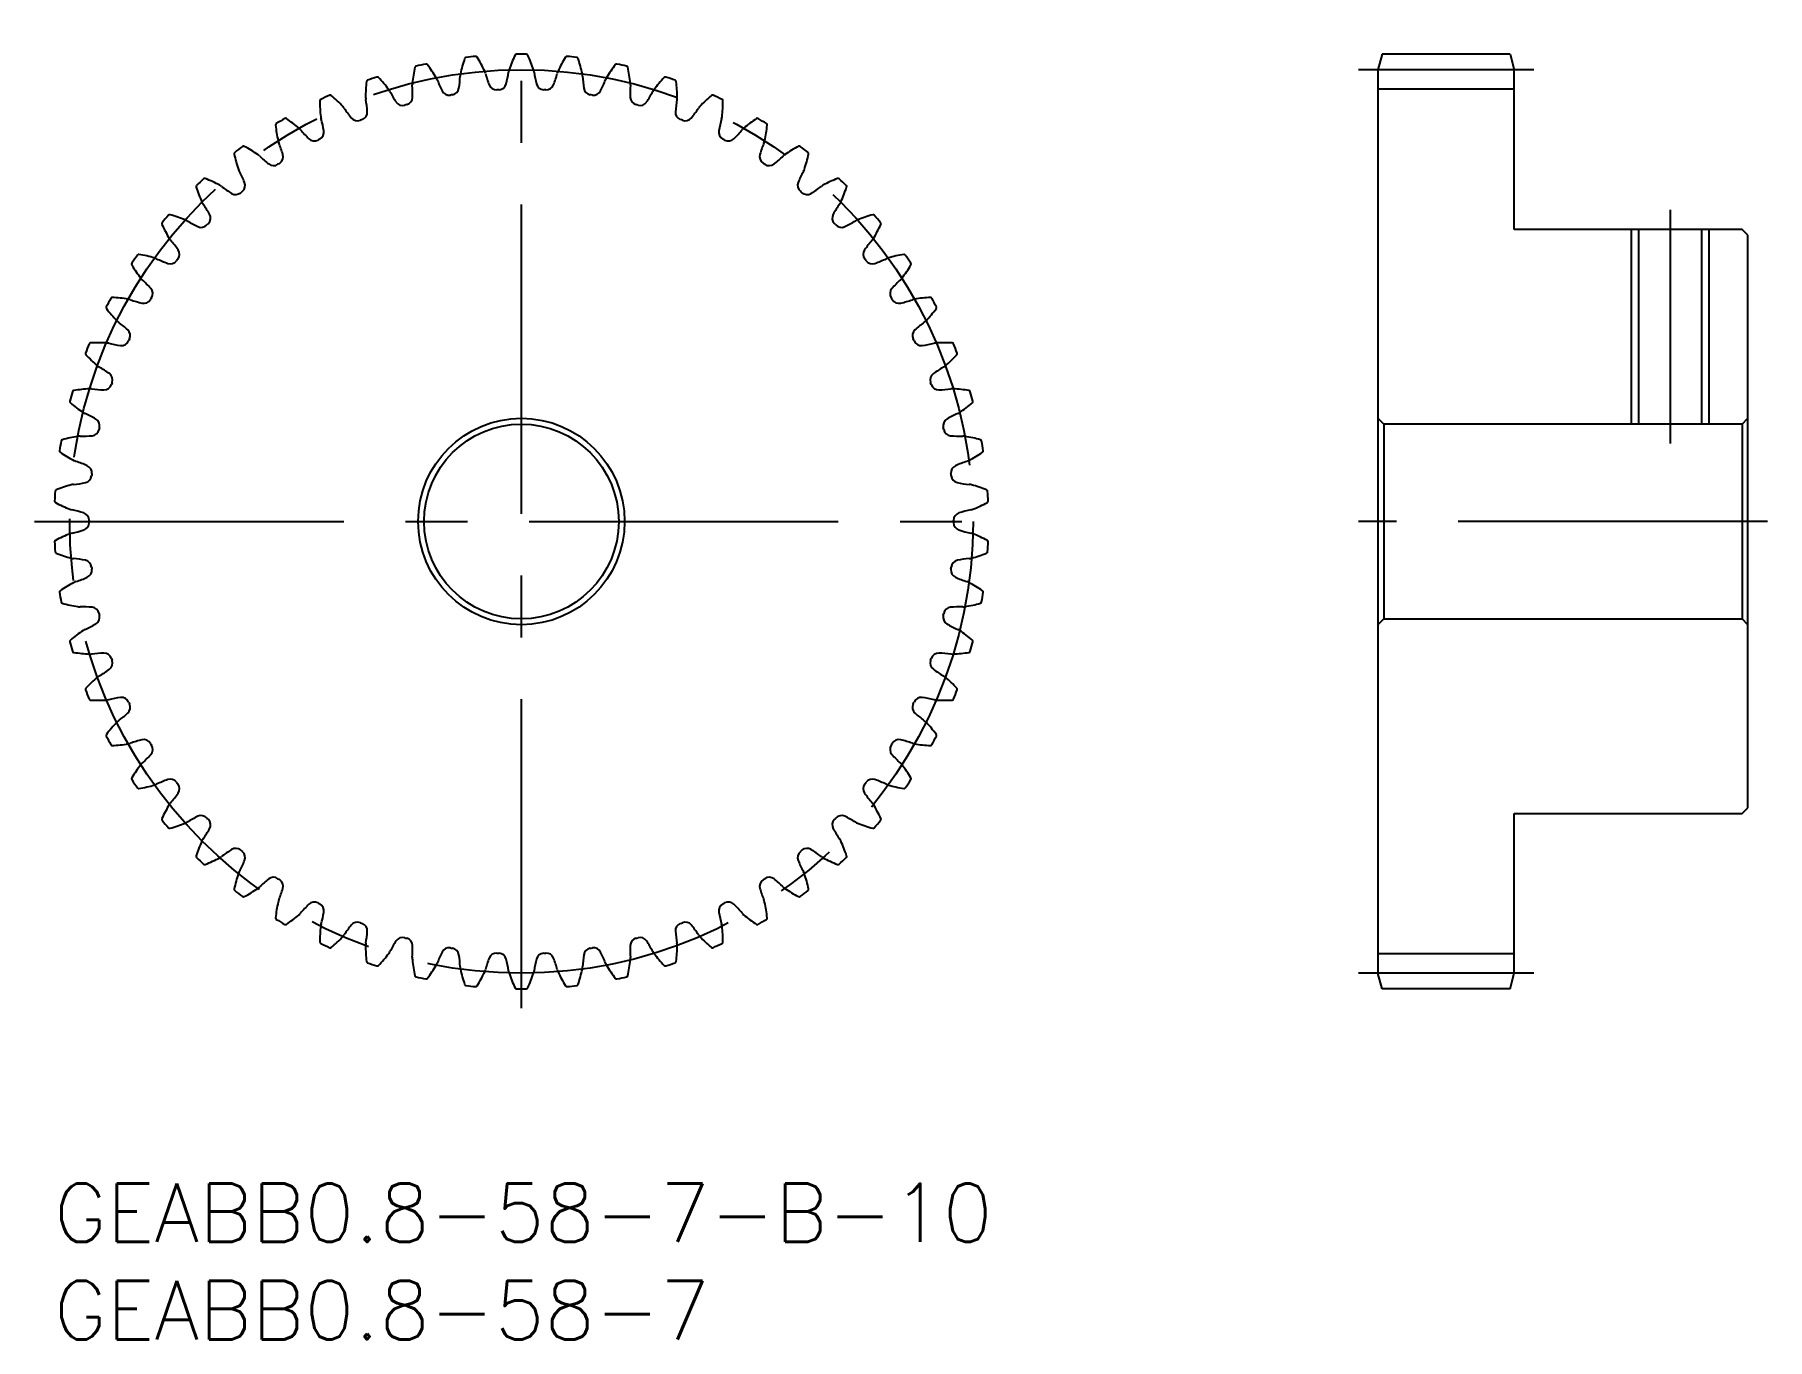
# Model space of a CAD drawing. Extents: x -1 to 88, y -8 to 59.
import ezdxf

# ---------------------------------------------------------------- set-up
doc = ezdxf.new("R2010")
doc.units = 0
doc.header["$LTSCALE"] = 0.5
doc.linetypes.add('CENTER', pattern=[50.8, 31.75, -6.35, 6.35, -6.35])
for name, color, linetype in [('MSM_CENTER', 1, 'CENTER'), ('MSM_CONTINUOUS', 7, 'CONTINUOUS'), ('MSM_NARROW', 5, 'CONTINUOUS'), ('MSM_PART_NUMBER', 7, 'CONTINUOUS')]:
    doc.layers.add(name, color=color, linetype=linetype)
doc.styles.get("Standard").update_dxf_attribs({"font": 'txt.shx', "height": 3, "bigfont": 'bigfont.shx'})

# ---------------------------------------------------------------- blocks, each defined once
blk = doc.blocks.new('*U2')
at = {"layer": 'MSM_PART_NUMBER'}
blk.add_text('GEABB0.8-58-7-B-10', height=3, dxfattribs=at).set_placement((0, -3))
blk = doc.blocks.new('*U3')
at = {"layer": 'MSM_PART_NUMBER'}
blk.add_text('GEABB0.8-58-7', height=3, dxfattribs=at).set_placement((0, -8))

msp = doc.modelspace()

# ---------------------------------------------------------------- linework, layer by layer
at = {"layer": 'MSM_CENTER'}
for p, q in [((24, 9), (24, 59)), ((76, 57.2), (67, 57.2)), ((83, 50), (83, 38)), ((-1, 34), (49, 34)), ((88, 34), (67, 34)), ((76, 10.8), (67, 10.8))]:
    msp.add_line(p, q, dxfattribs=at)
msp.add_circle((24, 34), 23.2, dxfattribs=at)
at = {"layer": 'MSM_CONTINUOUS'}
for p, q in [((68.214, 58), (68, 57.2)), ((74.786, 58), (68.214, 58)), ((74.786, 58), (75, 57.2)), ((68, 57.2), (68, 10.8)), ((75, 49), (75, 57.2)), ((75, 56.2), (68, 56.2)), ((86.7, 49), (75, 49)), ((81.379, 49), (81.379, 39)), ((84.621, 49), (84.621, 39)), ((87, 48.7), (86.7, 49)), ((87, 19.3), (87, 48.7)), ((68, 39.3), (68.3, 39)), ((86.7, 39), (87, 39.3)), ((68.3, 39), (68.3, 29)), ((86.7, 39), (68.3, 39)), ((86.7, 39), (86.7, 29)), ((68.3, 29), (68, 28.7)), ((68.3, 29), (86.7, 29)), ((87, 28.7), (86.7, 29)), ((75, 10.8), (75, 19)), ((75, 19), (86.7, 19)), ((86.7, 19), (87, 19.3)), ((75, 11.8), (68, 11.8)), ((68.214, 10), (68, 10.8)), ((74.786, 10), (75, 10.8)), ((74.786, 10), (68.214, 10))]:
    msp.add_line(p, q, dxfattribs=at)
for radius in [5.3, 5]:
    msp.add_circle((24, 34), radius, dxfattribs=at)
for centre, radius, start, end in [((24, 34), 24, 95.60058, 96.81321), ((21.666, 57.806), 0.08, 31.12974, 95.60058), ((30.249, 54.897), 7.25, 155.07716, 161.55172), ((23.747, 57.919), 0.08, 90.60632, 155.07716), ((24, 34), 24, 89.39368, 90.60632), ((24.253, 57.919), 0.08, 24.92284, 89.39368), ((17.751, 54.897), 7.25, 18.44828, 24.92284), ((26.334, 57.806), 0.08, 84.39942, 148.87026), ((24, 34), 24, 83.18679, 84.39942), ((25.611, 55.752), 7.25, 167.49095, 173.96552), ((18.611, 57.305), 0.08, 103.02011, 167.49095), ((24, 34), 24, 101.80747, 103.02011), ((19.105, 57.414), 0.08, 37.33672, 101.80747), ((13.405, 53.065), 7.25, 30.86207, 37.33664), ((21.515, 56.847), 0.662, 167.75862, 177.78331), ((27.953, 55.45), 7.25, 161.28405, 167.75862), ((21.162, 57.751), 0.08, 96.81321, 161.28405), ((15.528, 54.099), 7.25, 24.65517, 31.12974), ((21.515, 56.847), 0.662, 14.63048, 24.65517), ((27.767, 58.484), 5.8, 194.68108, 200.83553), ((17.608, 57.934), 5.8, 345.37137, 351.52582), ((24, 56.982), 0.662, 161.55172, 171.57642), ((24, 56.982), 0.662, 8.42358, 18.44828), ((30.392, 57.934), 5.8, 188.47418, 194.62863), ((20.233, 58.484), 5.8, 339.16447, 345.31892), ((26.485, 56.847), 0.662, 155.34483, 165.36952), ((32.472, 54.099), 7.25, 148.87026, 155.34483), ((26.838, 57.751), 0.08, 18.71595, 83.18679), ((20.047, 55.45), 7.25, 12.24138, 18.71595), ((26.485, 56.847), 0.662, 2.21669, 12.24138), ((34.595, 53.065), 7.25, 142.66336, 149.13793), ((28.895, 57.414), 0.08, 78.19253, 142.66336), ((24, 34), 24, 76.97989, 78.19253), ((29.389, 57.305), 0.08, 12.50905, 76.97989), ((22.389, 55.752), 7.25, 6.03448, 12.50905), ((23.25, 55.799), 7.25, 173.69785, 180.17241), ((16.123, 56.586), 0.08, 109.22701, 173.69785), ((24, 34), 24, 108.01437, 109.22701), ((16.603, 56.747), 0.08, 43.54362, 108.01437), ((11.405, 51.808), 7.25, 37.06897, 43.54353), ((16.662, 55.779), 0.662, 27.04427, 37.06897), ((22.415, 58.722), 5.8, 207.09487, 213.24932), ((19.06, 56.445), 0.662, 173.96552, 183.99021), ((12.613, 56), 5.8, 357.78516, 3.93961), ((19.06, 56.445), 0.662, 20.83738, 30.86207), ((25.097, 58.748), 5.8, 200.88797, 207.04242), ((20.288, 56.293), 0.4, 207.04242, 279.45424), ((20.4, 56.311), 0.4, 279.16644, 351.57827), ((15.058, 57.102), 5.8, 351.57827, 357.73272), ((22.72, 56.564), 0.4, 200.83553, 273.24734), ((24, 34), 22.2, 92.95955, 93.24734), ((22.833, 56.57), 0.4, 272.95955, 345.37137), ((25.167, 56.57), 0.4, 194.62863, 267.04045), ((24, 34), 22.2, 86.75266, 87.04045), ((25.28, 56.564), 0.4, 266.75264, 339.16447), ((32.942, 57.102), 5.8, 182.26728, 188.42173), ((27.6, 56.311), 0.4, 188.42175, 260.83355), ((27.712, 56.293), 0.4, 260.54575, 332.95758), ((22.903, 58.748), 5.8, 332.95758, 339.11203), ((28.94, 56.445), 0.662, 149.13793, 159.16262), ((35.387, 56), 5.8, 176.06039, 182.21484), ((28.94, 56.445), 0.662, 356.00979, 6.03448), ((25.585, 58.722), 5.8, 326.75068, 332.90513), ((31.338, 55.779), 0.662, 142.93103, 152.95573), ((36.595, 51.808), 7.25, 136.45647, 142.93103), ((31.397, 56.747), 0.08, 71.98563, 136.45647), ((24, 34), 24, 70.77299, 71.98563), ((31.877, 56.586), 0.08, 6.30215, 70.77299), ((24.75, 55.799), 7.25, 359.82759, 6.30215), ((13.727, 55.602), 0.08, 115.4339, 179.90474), ((20.897, 55.59), 7.25, 179.90474, 186.37931), ((24, 34), 24, 114.22127, 115.4339), ((14.187, 55.814), 0.08, 49.75043, 114.22127), ((9.554, 50.342), 7.25, 43.27586, 49.75043), ((14.35, 54.858), 0.662, 33.25117, 43.27586), ((19.752, 58.405), 5.8, 213.30177, 219.45622), ((16.662, 55.779), 0.662, 180.17241, 190.19711), ((10.301, 54.64), 5.8, 3.99206, 10.14651), ((17.899, 55.761), 0.4, 213.24932, 285.66114), ((24, 34), 22.2, 105.37335, 105.66114), ((18.009, 55.791), 0.4, 285.37335, 357.78516), ((24, 34), 22.2, 99.16645, 99.45424), ((24, 34), 22.2, 80.54576, 80.83355), ((29.991, 55.791), 0.4, 182.21485, 254.62665), ((24, 34), 22.2, 74.33887, 74.62665), ((30.101, 55.761), 0.4, 254.33885, 326.75068), ((37.699, 54.64), 5.8, 169.85349, 176.00794), ((31.338, 55.779), 0.662, 349.80289, 359.82759), ((28.248, 58.405), 5.8, 320.54378, 326.69823), ((33.65, 54.858), 0.662, 136.72414, 146.74883), ((38.446, 50.342), 7.25, 130.24957, 136.72414), ((33.813, 55.814), 0.08, 65.77873, 130.24957), ((24, 34), 24, 64.5661, 65.77873), ((34.273, 55.602), 0.08, 0.09526, 64.5661), ((27.103, 55.59), 7.25, 353.62069, 0.09526), ((11.452, 54.364), 0.08, 121.6408, 186.11164), ((18.581, 55.128), 7.25, 186.11164, 192.58621), ((24, 34), 24, 120.42816, 121.6408), ((11.886, 54.625), 0.08, 55.95733, 120.42816), ((7.872, 48.684), 7.25, 49.48276, 55.95733), ((14.35, 54.858), 0.662, 186.37931, 196.404), ((8.149, 53.038), 5.8, 10.19896, 16.35341), ((15.582, 54.974), 0.4, 219.45622, 291.86803), ((24, 34), 22.2, 111.58024, 111.86803), ((15.688, 55.016), 0.4, 291.58025, 3.99206), ((32.312, 55.016), 0.4, 176.00795, 248.41976), ((24, 34), 22.2, 68.13197, 68.41976), ((32.418, 54.974), 0.4, 248.13195, 320.54378), ((39.851, 53.038), 5.8, 163.64659, 169.80104), ((33.65, 54.858), 0.662, 343.596, 353.62069), ((40.128, 48.684), 7.25, 124.04267, 130.51724), ((36.114, 54.625), 0.08, 59.57184, 124.04267), ((24, 34), 24, 58.3592, 59.57184), ((29.419, 55.128), 7.25, 347.41379, 353.88836), ((36.548, 54.364), 0.08, 353.88836, 58.3592), ((12.152, 53.692), 0.662, 192.58621, 202.6109), ((6.184, 51.212), 5.8, 16.40585, 22.5603), ((12.152, 53.692), 0.662, 39.45807, 49.48276), ((17.138, 57.803), 5.8, 219.50866, 225.66311), ((13.364, 53.941), 0.4, 225.66311, 298.07493), ((24, 34), 22.2, 117.78714, 118.07493), ((13.464, 53.994), 0.4, 297.78714, 10.19896), ((34.536, 53.994), 0.4, 169.80106, 242.21286), ((24, 34), 22.2, 61.92507, 62.21286), ((34.636, 53.941), 0.4, 241.92506, 314.33689), ((30.862, 57.803), 5.8, 314.33689, 320.49134), ((35.848, 53.692), 0.662, 130.51724, 140.54193), ((41.816, 51.212), 5.8, 157.4397, 163.59415), ((35.848, 53.692), 0.662, 337.3891, 347.41379), ((9.324, 52.888), 0.08, 127.8477, 192.31854), ((16.328, 54.418), 7.25, 192.31854, 198.7931), ((24, 34), 24, 126.63506, 127.8477), ((9.727, 53.195), 0.08, 62.16422, 126.63506), ((6.379, 46.854), 7.25, 55.68966, 62.16422), ((10.092, 52.296), 0.662, 45.66496, 55.68966), ((14.604, 56.922), 5.8, 225.71556, 231.87001), ((11.364, 52.738), 0.4, 303.99403, 16.40585), ((36.636, 52.738), 0.4, 163.59416, 236.00596), ((33.396, 56.922), 5.8, 308.12999, 314.28444), ((37.908, 52.296), 0.662, 124.31034, 134.33504), ((41.621, 46.854), 7.25, 117.83578, 124.31034), ((38.273, 53.195), 0.08, 53.36494, 117.83578), ((24, 34), 24, 52.1523, 53.36494), ((31.672, 54.418), 7.25, 341.2069, 347.68146), ((38.676, 52.888), 0.08, 347.68146, 52.1523), ((10.092, 52.296), 0.662, 198.7931, 208.8178), ((4.428, 49.185), 5.8, 22.61275, 28.7672), ((11.27, 52.674), 0.4, 231.87001, 304.28182), ((24, 34), 22.2, 123.99404, 124.28182), ((24, 34), 22.2, 55.71818, 56.00596), ((36.73, 52.674), 0.4, 235.71816, 308.12999), ((43.572, 49.185), 5.8, 151.2328, 157.38725), ((37.908, 52.296), 0.662, 331.1822, 341.2069), ((7.367, 51.191), 0.08, 134.05459, 198.52543), ((14.166, 53.469), 7.25, 198.52543, 205), ((24, 34), 24, 132.84196, 134.05459), ((7.735, 51.539), 0.08, 68.37112, 132.84196), ((5.092, 44.874), 7.25, 61.89655, 68.37112), ((8.195, 50.685), 0.662, 51.87186, 61.89655), ((12.181, 55.771), 5.8, 231.92245, 238.07691), ((9.326, 51.188), 0.4, 238.07691, 310.48872), ((24, 34), 22.2, 130.20093, 130.48872), ((9.412, 51.262), 0.4, 310.20093, 22.61275), ((38.588, 51.262), 0.4, 157.38726, 229.79907), ((24, 34), 22.2, 49.51128, 49.79907), ((38.674, 51.188), 0.4, 229.51127, 301.92309), ((35.819, 55.771), 5.8, 301.92309, 308.07755), ((39.805, 50.685), 0.662, 118.10345, 128.12814), ((42.908, 44.874), 7.25, 111.62888, 118.10345), ((40.265, 51.539), 0.08, 47.15804, 111.62888), ((24, 34), 24, 45.94541, 47.15804), ((33.834, 53.469), 7.25, 335, 341.47457), ((40.633, 51.191), 0.08, 341.47457, 45.94541), ((8.195, 50.685), 0.662, 205, 215.02469), ((2.9, 46.98), 5.8, 28.81965, 34.9741), ((45.1, 46.98), 5.8, 145.0259, 151.18035), ((39.805, 50.685), 0.662, 324.97531, 335), ((5.606, 49.292), 0.08, 140.26149, 204.73233), ((12.119, 52.291), 7.25, 204.73233, 211.2069), ((24, 34), 24, 139.04885, 140.26149), ((5.934, 49.678), 0.08, 74.5781, 139.04885), ((4.027, 42.766), 7.25, 68.10345, 74.57802), ((6.484, 48.878), 0.662, 58.07876, 68.10345), ((9.897, 54.366), 5.8, 238.12935, 244.2838), ((7.554, 49.501), 0.4, 244.2838, 316.69562), ((24, 34), 22.2, 136.40783, 136.69562), ((7.632, 49.583), 0.4, 316.40783, 28.81965), ((40.368, 49.583), 0.4, 151.18037, 223.59217), ((24, 34), 22.2, 43.30438, 43.59217), ((40.446, 49.501), 0.4, 223.30437, 295.7162), ((38.103, 54.366), 5.8, 295.7162, 301.87065), ((41.516, 48.878), 0.662, 111.89655, 121.92124), ((43.973, 42.766), 7.25, 105.42198, 111.89655), ((42.066, 49.678), 0.08, 40.95115, 105.42198), ((35.881, 52.291), 7.25, 328.7931, 335.26767), ((24, 34), 24, 39.73851, 40.95115), ((42.394, 49.292), 0.08, 335.26767, 39.73851), ((6.484, 48.878), 0.662, 211.2069, 221.23159), ((1.621, 44.623), 5.8, 35.02654, 41.18099), ((46.379, 44.623), 5.8, 138.81901, 144.97346), ((41.516, 48.878), 0.662, 318.76841, 328.7931), ((4.061, 47.213), 0.08, 146.46839, 210.93922), ((10.211, 50.9), 7.25, 210.93922, 217.41379), ((24, 34), 24, 145.25575, 146.46839), ((4.345, 47.632), 0.08, 80.785, 145.25575), ((3.197, 40.555), 7.25, 74.31034, 80.78491), ((4.978, 46.897), 0.662, 64.28565, 74.31034), ((7.777, 52.722), 5.8, 244.33625, 250.4907), ((5.974, 47.632), 0.4, 250.4907, 322.90251), ((24, 34), 22.2, 142.61473, 142.90251), ((6.043, 47.722), 0.4, 322.61472, 35.02654), ((41.957, 47.722), 0.4, 144.97347, 217.38527), ((24, 34), 22.2, 37.09749, 37.38527), ((42.026, 47.632), 0.4, 217.09747, 289.5093), ((40.223, 52.722), 5.8, 289.5093, 295.66375), ((43.022, 46.897), 0.662, 105.68966, 115.71435), ((44.803, 40.555), 7.25, 99.21509, 105.68966), ((37.789, 50.9), 7.25, 322.58621, 329.06078), ((43.655, 47.632), 0.08, 34.74425, 99.21509), ((24, 34), 24, 33.53161, 34.74425), ((43.939, 47.213), 0.08, 329.06078, 33.53161), ((4.978, 46.897), 0.662, 217.41379, 227.43848), ((0.603, 42.141), 5.8, 41.23344, 47.38789), ((47.397, 42.141), 5.8, 132.61211, 138.76656), ((43.022, 46.897), 0.662, 312.56152, 322.58621), ((24, 34), 24, 151.46265, 152.67528), ((2.986, 45.427), 0.08, 86.99181, 151.46265), ((2.61, 38.267), 7.25, 80.51724, 86.99181), ((3.695, 44.765), 0.662, 70.49255, 80.51724), ((4.606, 45.603), 0.4, 256.6976, 329.10941), ((24, 34), 22.2, 148.82162, 149.10941), ((4.664, 45.7), 0.4, 328.82162, 41.23344), ((43.336, 45.7), 0.4, 138.76657, 211.17838), ((24, 34), 22.2, 30.89059, 31.17838), ((43.394, 45.603), 0.4, 210.89058, 283.3024), ((44.305, 44.765), 0.662, 99.48276, 109.50745), ((45.39, 38.267), 7.25, 93.00819, 99.48276), ((45.014, 45.427), 0.08, 28.53735, 93.00819), ((24, 34), 24, 27.32472, 28.53735), ((2.749, 44.98), 0.08, 152.67528, 217.14612), ((8.464, 49.31), 7.25, 217.14612, 223.62069), ((5.848, 50.858), 5.8, 250.54314, 256.6976), ((42.152, 50.858), 5.8, 283.3024, 289.45686), ((39.536, 49.31), 7.25, 316.37931, 322.85388), ((45.251, 44.98), 0.08, 322.85388, 27.32472), ((3.695, 44.765), 0.662, 223.62069, 233.64538), ((-0.14, 39.563), 5.8, 47.44034, 53.59479), ((3.513, 43.541), 0.4, 335.02851, 47.44034), ((44.487, 43.541), 0.4, 132.55968, 204.97148), ((48.14, 39.563), 5.8, 126.40521, 132.55967), ((44.305, 44.765), 0.662, 306.35462, 316.37931), ((24, 34), 24, 157.66954, 158.88218), ((1.874, 43.088), 0.08, 93.19871, 157.66954), ((2.274, 35.93), 7.25, 86.72414, 93.19871), ((2.65, 42.506), 0.662, 76.69945, 86.72414), ((4.132, 48.797), 5.8, 256.75004, 262.90449), ((3.465, 43.438), 0.4, 262.90449, 335.31631), ((24, 34), 22.2, 155.02852, 155.31631), ((24, 34), 22.2, 24.68369, 24.97148), ((44.535, 43.438), 0.4, 204.68368, 277.09551), ((43.868, 48.797), 5.8, 277.09551, 283.24996), ((45.35, 42.506), 0.662, 93.27586, 103.30055), ((45.726, 35.93), 7.25, 86.80129, 93.27586), ((46.126, 43.088), 0.08, 22.33046, 86.80129), ((24, 34), 24, 21.11782, 22.33046), ((1.686, 42.618), 0.08, 158.88218, 223.35302), ((6.9, 47.54), 7.25, 223.35302, 229.82759), ((2.65, 42.506), 0.662, 229.82759, 239.85228), ((-0.6, 36.921), 5.8, 53.64723, 59.80168), ((48.6, 36.921), 5.8, 120.19832, 126.35277), ((45.35, 42.506), 0.662, 300.14772, 310.17241), ((41.1, 47.54), 7.25, 310.17241, 316.64698), ((46.314, 42.618), 0.08, 316.64698, 21.11782), ((2.565, 41.162), 0.4, 269.11139, 341.5232), ((2.601, 41.27), 0.4, 341.23541, 53.64723), ((24, 34), 22.2, 161.23542, 161.5232), ((45.399, 41.27), 0.4, 126.35278, 198.76458), ((24, 34), 22.2, 18.4768, 18.76458), ((45.435, 41.162), 0.4, 198.47678, 270.88861), ((0.885, 40.155), 0.08, 165.08908, 229.55991), ((24, 34), 24, 163.87644, 165.08908), ((5.536, 45.612), 7.25, 229.55991, 236.03448), ((1.021, 40.643), 0.08, 99.4056, 163.87644), ((2.193, 33.569), 7.25, 92.93103, 99.4056), ((1.856, 40.148), 0.662, 82.90634, 92.93103), ((2.649, 46.562), 5.8, 262.95694, 269.11139), ((45.351, 46.562), 5.8, 270.88861, 277.04306), ((46.144, 40.148), 0.662, 87.06897, 97.09366), ((45.807, 33.569), 7.25, 80.5944, 87.06897), ((42.464, 45.612), 7.25, 303.96552, 310.44009), ((46.979, 40.643), 0.08, 16.12356, 80.5944), ((24, 34), 24, 14.91092, 16.12356), ((47.115, 40.155), 0.08, 310.44009, 14.91092), ((1.856, 40.148), 0.662, 236.03448, 246.05917), ((-0.771, 34.244), 5.8, 59.85413, 66.00858), ((1.941, 38.914), 0.4, 347.44231, 59.85413), ((46.059, 38.914), 0.4, 120.14588, 192.55769), ((48.771, 34.244), 5.8, 113.99142, 120.14587), ((46.144, 40.148), 0.662, 293.94083, 303.96552), ((2.367, 31.214), 7.25, 99.13793, 105.6125), ((1.321, 37.718), 0.662, 89.11324, 99.13793), ((1.416, 44.18), 5.8, 269.16383, 275.31828), ((1.916, 38.803), 0.4, 275.31828, 347.7301), ((24, 34), 22.2, 167.44231, 167.7301), ((24, 34), 22.2, 12.2699, 12.55769), ((46.084, 38.803), 0.4, 192.26989, 264.68172), ((46.584, 44.18), 5.8, 264.68172, 270.83617), ((46.679, 37.718), 0.662, 80.86207, 90.88676), ((45.633, 31.214), 7.25, 74.3875, 80.86207), ((0.355, 37.62), 0.08, 171.29597, 235.76681), ((24, 34), 24, 170.08334, 171.29597), ((4.389, 43.548), 7.25, 235.76681, 242.24138), ((0.437, 38.119), 0.08, 105.61258, 170.08334), ((43.611, 43.548), 7.25, 297.75862, 304.23319), ((47.563, 38.119), 0.08, 9.9169, 74.3875), ((24, 34), 24, 8.70403, 9.91666), ((47.645, 37.62), 0.08, 304.23319, 8.70403), ((1.321, 37.718), 0.662, 242.24139, 252.26607), ((-0.652, 31.564), 5.8, 66.06103, 72.21548), ((1.539, 36.5), 0.4, 353.6492, 66.06103), ((46.461, 36.5), 0.4, 113.93899, 186.35079), ((48.652, 31.564), 5.8, 107.78452, 113.93898), ((46.679, 37.718), 0.662, 287.73393, 297.75862), ((0.13, 35.548), 0.08, 111.8194, 176.29023), ((2.795, 28.891), 7.25, 105.34483, 111.8194), ((1.052, 35.244), 0.662, 95.32014, 105.34483), ((0.448, 41.678), 5.8, 275.37073, 281.52518), ((1.526, 36.387), 0.4, 281.52518, 353.937), ((24, 34), 22.2, 173.64921, 173.937), ((24, 34), 22.2, 6.063, 6.35079), ((46.474, 36.387), 0.4, 186.06299, 258.47482), ((47.552, 41.678), 5.8, 258.47482, 264.62927), ((46.948, 35.244), 0.662, 74.65517, 84.67986), ((45.205, 28.891), 7.25, 68.1806, 74.65517), ((47.87, 35.548), 0.08, 3.70977, 68.1806), ((24, 34), 24, 176.29023, 177.50287), ((0.103, 35.042), 0.08, 177.50287, 241.97371), ((3.472, 41.371), 7.25, 241.97371, 248.44828), ((44.528, 41.371), 7.25, 291.55172, 298.02629), ((47.897, 35.042), 0.08, 298.02629, 2.49713), ((24, 34), 24, 2.49713, 3.70977), ((1.052, 35.244), 0.662, 248.44829, 258.47297), ((-0.245, 28.913), 5.8, 72.26792, 78.42237), ((1.4, 34.057), 0.4, 359.8561, 72.26792), ((1.4, 33.943), 0.4, 287.73208, 0.14389), ((24, 34), 22.2, 179.85611, 180.14389), ((46.6, 34.057), 0.4, 107.73209, 180.14389), ((24, 34), 22.2, 359.85611, 0.14389), ((46.6, 33.943), 0.4, 179.85609, 252.26792), ((48.245, 28.913), 5.8, 101.57763, 107.73208), ((46.948, 35.244), 0.662, 281.52703, 291.55172), ((0.103, 32.958), 0.08, 118.02638, 182.49713), ((24, 34), 24, 182.49713, 183.70977), ((3.472, 26.629), 7.25, 111.55172, 118.02629), ((1.052, 32.756), 0.662, 101.52703, 111.55172), ((-0.245, 39.087), 5.8, 281.57763, 287.73208), ((48.245, 39.087), 5.8, 252.26792, 258.42237), ((46.948, 32.756), 0.662, 68.44828, 78.47297), ((44.528, 26.629), 7.25, 61.97371, 68.44828), ((47.897, 32.958), 0.08, 357.50287, 61.97371), ((24, 34), 24, 356.29023, 357.50287), ((0.13, 32.452), 0.08, 183.70977, 248.1806), ((2.795, 39.109), 7.25, 248.1806, 254.65517), ((1.052, 32.756), 0.662, 254.65517, 264.67986), ((0.448, 26.322), 5.8, 78.47482, 84.62927), ((47.552, 26.322), 5.8, 95.37073, 101.52518), ((46.948, 32.756), 0.662, 275.32014, 285.34483), ((45.205, 39.109), 7.25, 285.34483, 291.8194), ((47.87, 32.452), 0.08, 291.8194, 356.29023), ((1.526, 31.613), 0.4, 6.06299, 78.47482), ((1.539, 31.5), 0.4, 293.93897, 6.35079), ((24, 34), 22.2, 186.063, 186.35079), ((46.461, 31.5), 0.4, 173.6492, 246.06103), ((24, 34), 22.2, 353.64921, 353.937), ((46.474, 31.613), 0.4, 101.52519, 173.937), ((0.355, 30.38), 0.08, 124.23319, 188.70403), ((24, 34), 24, 188.70403, 189.91666), ((4.389, 24.452), 7.25, 117.75862, 124.23319), ((1.321, 30.282), 0.662, 107.73393, 117.75862), ((-0.652, 36.436), 5.8, 287.78452, 293.93897), ((48.652, 36.436), 5.8, 246.06103, 252.21548), ((46.679, 30.282), 0.662, 62.24138, 72.26607), ((43.611, 24.452), 7.25, 55.76681, 62.24138), ((24, 34), 24, 350.08334, 351.29597), ((47.645, 30.38), 0.08, 351.29597, 55.76681), ((0.437, 29.881), 0.08, 189.91666, 254.3875), ((2.367, 36.786), 7.25, 254.3875, 260.86207), ((1.321, 30.282), 0.662, 260.86207, 270.88676), ((1.416, 23.82), 5.8, 84.68172, 90.83617), ((1.916, 29.197), 0.4, 12.26989, 84.68172), ((46.084, 29.197), 0.4, 95.3183, 167.7301), ((46.584, 23.82), 5.8, 89.16383, 95.31829), ((46.679, 30.282), 0.662, 269.11324, 279.13793), ((45.633, 36.786), 7.25, 279.13793, 285.6125), ((47.563, 29.881), 0.08, 285.6125, 350.08334), ((-0.771, 33.756), 5.8, 293.99142, 300.14587), ((1.941, 29.086), 0.4, 300.14587, 12.55769), ((24, 34), 22.2, 192.2699, 192.55769), ((46.059, 29.086), 0.4, 167.4423, 239.85413), ((24, 34), 22.2, 347.44231, 347.7301), ((48.771, 33.756), 5.8, 239.85413, 246.00858), ((0.885, 27.845), 0.08, 130.44009, 194.91092), ((24, 34), 24, 194.91092, 196.12356), ((5.536, 22.388), 7.25, 123.96552, 130.44009), ((1.856, 27.852), 0.662, 113.94083, 123.96552), ((46.144, 27.852), 0.662, 56.03448, 66.05917), ((42.464, 22.388), 7.25, 49.55991, 56.03448), ((24, 34), 24, 343.87644, 345.08908), ((47.115, 27.845), 0.08, 345.08932, 49.55991), ((1.021, 27.357), 0.08, 196.12356, 260.5944), ((2.193, 34.431), 7.25, 260.5944, 267.06897), ((1.856, 27.852), 0.662, 267.06897, 277.09366), ((2.649, 21.438), 5.8, 90.88861, 97.04306), ((2.565, 26.838), 0.4, 18.47679, 90.88861), ((2.601, 26.73), 0.4, 306.35277, 18.76458), ((24, 34), 22.2, 198.4768, 198.76458), ((45.399, 26.73), 0.4, 161.2354, 233.64723), ((24, 34), 22.2, 341.23542, 341.5232), ((45.435, 26.838), 0.4, 89.1114, 161.5232), ((45.351, 21.438), 5.8, 82.95694, 89.11139), ((46.144, 27.852), 0.662, 262.90634, 272.93103), ((45.807, 34.431), 7.25, 272.93103, 279.4056), ((46.979, 27.357), 0.08, 279.4056, 343.87644), ((6.9, 20.46), 7.25, 130.17241, 136.64698), ((2.65, 25.494), 0.662, 120.14772, 130.17241), ((-0.6, 31.079), 5.8, 300.19832, 306.35277), ((48.6, 31.079), 5.8, 233.64723, 239.80168), ((45.35, 25.494), 0.662, 49.82759, 59.85228), ((41.1, 20.46), 7.25, 43.35302, 49.82759), ((1.686, 25.382), 0.08, 136.64698, 201.11782), ((24, 34), 24, 201.11782, 202.33046), ((4.132, 19.203), 5.8, 97.09551, 103.24996), ((3.465, 24.562), 0.4, 24.68368, 97.09551), ((44.535, 24.562), 0.4, 82.9045, 155.31631), ((43.868, 19.203), 5.8, 76.75004, 82.90449), ((24, 34), 24, 337.66954, 338.88218), ((46.314, 25.382), 0.08, 338.88242, 43.35302), ((1.874, 24.912), 0.08, 202.33046, 266.80129), ((2.274, 32.07), 7.25, 266.80129, 273.27586), ((2.65, 25.494), 0.662, 273.27586, 283.30055), ((-0.14, 28.437), 5.8, 306.40521, 312.55966), ((3.513, 24.459), 0.4, 312.55966, 24.97148), ((24, 34), 22.2, 204.68369, 204.97148), ((44.487, 24.459), 0.4, 155.02851, 227.44034), ((24, 34), 22.2, 335.02852, 335.31631), ((48.14, 28.437), 5.8, 227.44034, 233.59479), ((45.35, 25.494), 0.662, 256.69945, 266.72414), ((45.726, 32.07), 7.25, 266.72414, 273.19871), ((46.126, 24.912), 0.08, 273.19879, 337.66954), ((8.464, 18.69), 7.25, 136.37931, 142.85388), ((3.695, 23.235), 0.662, 126.35462, 136.37931), ((44.305, 23.235), 0.662, 43.62069, 53.64538), ((39.536, 18.69), 7.25, 37.14612, 43.62069), ((2.749, 23.02), 0.08, 142.85388, 207.32472), ((24, 34), 24, 207.32472, 208.53735), ((2.986, 22.573), 0.08, 208.53735, 273.00819), ((2.61, 29.733), 7.25, 273.00819, 279.48276), ((3.695, 23.235), 0.662, 279.48276, 289.50745), ((5.848, 17.142), 5.8, 103.3024, 109.45686), ((4.606, 22.397), 0.4, 30.89058, 103.3024), ((24, 34), 22.2, 210.89059, 211.17838), ((4.664, 22.3), 0.4, 318.76656, 31.17838), ((43.336, 22.3), 0.4, 148.82161, 221.23344), ((24, 34), 22.2, 328.82162, 329.10941), ((43.394, 22.397), 0.4, 76.69761, 149.10941), ((42.152, 17.142), 5.8, 70.54314, 76.6976), ((44.305, 23.235), 0.662, 250.49255, 260.51724), ((45.39, 29.733), 7.25, 260.51724, 266.99181), ((45.014, 22.573), 0.08, 266.99189, 331.46265), ((24, 34), 24, 331.46265, 332.67528), ((45.251, 23.02), 0.08, 332.67553, 37.14612), ((10.211, 17.1), 7.25, 142.58621, 149.06078), ((4.978, 21.103), 0.662, 132.56152, 142.58621), ((0.603, 25.859), 5.8, 312.61211, 318.76656), ((47.397, 25.859), 5.8, 221.23344, 227.38789), ((43.022, 21.103), 0.662, 37.41379, 47.43848), ((37.789, 17.1), 7.25, 30.93922, 37.41379), ((4.061, 20.787), 0.08, 149.06078, 213.53161), ((24, 34), 24, 213.53161, 214.74425), ((4.978, 21.103), 0.662, 285.68966, 295.71435), ((7.777, 15.278), 5.8, 109.5093, 115.66375), ((5.974, 20.368), 0.4, 37.09748, 109.5093), ((24, 34), 22.2, 217.09749, 217.38527), ((6.043, 20.278), 0.4, 324.97346, 37.38527), ((41.957, 20.278), 0.4, 142.61472, 215.02654), ((24, 34), 22.2, 322.61473, 322.90251), ((42.026, 20.368), 0.4, 70.49071, 142.90251), ((40.223, 15.278), 5.8, 64.33625, 70.4907), ((43.022, 21.103), 0.662, 244.28565, 254.31034), ((24, 34), 24, 325.25575, 326.46839), ((43.939, 20.787), 0.08, 326.46839, 30.93922), ((4.345, 20.368), 0.08, 214.74425, 279.21509), ((3.197, 27.445), 7.25, 279.21509, 285.68966), ((1.621, 23.377), 5.8, 318.81901, 324.97346), ((46.379, 23.377), 5.8, 215.02654, 221.18099), ((44.803, 27.445), 7.25, 254.31034, 260.78491), ((43.655, 20.368), 0.08, 260.78491, 325.25575), ((5.606, 18.708), 0.08, 155.26767, 219.73851), ((12.119, 15.709), 7.25, 148.7931, 155.26767), ((6.484, 19.122), 0.662, 138.76841, 148.7931), ((9.897, 13.634), 5.8, 115.7162, 121.87065), ((7.554, 18.499), 0.4, 43.30437, 115.7162), ((24, 34), 22.2, 223.30438, 223.59217), ((7.632, 18.417), 0.4, 331.18035, 43.59217), ((40.368, 18.417), 0.4, 136.40782, 208.81965), ((24, 34), 22.2, 316.40783, 316.69562), ((40.446, 18.499), 0.4, 64.28381, 136.69562), ((38.103, 13.634), 5.8, 58.12935, 64.2838), ((41.516, 19.122), 0.662, 31.2069, 41.23159), ((35.881, 15.709), 7.25, 24.73233, 31.2069), ((42.394, 18.708), 0.08, 320.26149, 24.73233), ((24, 34), 24, 219.73851, 220.95115), ((5.934, 18.322), 0.08, 220.95115, 285.42198), ((4.027, 25.234), 7.25, 285.42198, 291.89655), ((6.484, 19.122), 0.662, 291.89656, 301.92124), ((2.9, 21.02), 5.8, 325.0259, 331.18035), ((45.1, 21.02), 5.8, 208.81965, 214.9741), ((41.516, 19.122), 0.662, 238.07876, 248.10345), ((43.973, 25.234), 7.25, 248.10345, 254.57802), ((42.066, 18.322), 0.08, 254.57802, 319.04885), ((24, 34), 24, 319.04885, 320.26149), ((14.166, 14.531), 7.25, 155, 161.47457), ((8.195, 17.315), 0.662, 144.97531, 155), ((12.181, 12.229), 5.8, 121.92309, 128.07755), ((9.326, 16.812), 0.4, 49.51127, 121.92309), ((24, 34), 22.2, 229.51128, 229.79907), ((9.412, 16.738), 0.4, 337.38725, 49.79907), ((38.588, 16.738), 0.4, 130.20092, 202.61275), ((24, 34), 22.2, 310.20093, 310.48872), ((38.674, 16.812), 0.4, 58.07692, 130.48872), ((35.819, 12.229), 5.8, 51.92245, 58.07691), ((39.805, 17.315), 0.662, 25, 35.02469), ((33.834, 14.531), 7.25, 18.52543, 25), ((7.367, 16.809), 0.08, 161.47457, 225.94541), ((24, 34), 24, 225.94541, 227.15804), ((7.735, 16.461), 0.08, 227.15804, 291.62888), ((5.092, 23.126), 7.25, 291.62888, 298.10345), ((8.195, 17.315), 0.662, 298.10345, 308.12814), ((10.092, 15.704), 0.662, 151.1822, 161.2069), ((4.428, 18.815), 5.8, 331.2328, 337.38725), ((43.572, 18.815), 5.8, 202.61275, 208.7672), ((37.908, 15.704), 0.662, 18.7931, 28.8178), ((39.805, 17.315), 0.662, 231.87186, 241.89655), ((42.908, 23.126), 7.25, 241.89655, 248.37112), ((40.265, 16.461), 0.08, 248.37112, 312.84196), ((24, 34), 24, 312.84196, 314.05459), ((40.633, 16.809), 0.08, 314.05459, 18.52543), ((16.328, 13.582), 7.25, 161.2069, 167.68146), ((6.379, 21.146), 7.25, 297.83578, 304.31034), ((10.092, 15.704), 0.662, 304.31034, 314.33504), ((14.604, 11.078), 5.8, 128.12999, 134.28444), ((11.27, 15.326), 0.4, 55.71817, 128.12999), ((24, 34), 22.2, 235.71818, 236.00596), ((6.184, 16.788), 5.8, 337.4397, 343.59415), ((11.364, 15.262), 0.4, 343.59414, 56.00596), ((36.636, 15.262), 0.4, 123.99403, 196.40585), ((41.816, 16.788), 5.8, 196.40585, 202.5603), ((24, 34), 22.2, 303.99404, 304.28182), ((36.73, 15.326), 0.4, 51.87002, 124.28182), ((33.396, 11.078), 5.8, 45.71556, 51.87001), ((37.908, 15.704), 0.662, 225.66496, 235.68966), ((41.621, 21.146), 7.25, 235.68966, 242.16422), ((31.672, 13.582), 7.25, 12.31854, 18.7931), ((9.324, 15.112), 0.08, 167.68146, 232.1523), ((24, 34), 24, 232.1523, 233.36494), ((9.727, 14.805), 0.08, 233.36494, 297.83578), ((18.581, 12.872), 7.25, 167.41379, 173.88836), ((12.152, 14.308), 0.662, 157.3891, 167.41379), ((17.138, 10.197), 5.8, 134.33689, 140.49134), ((13.364, 14.059), 0.4, 61.92507, 134.33689), ((24, 34), 22.2, 241.92507, 242.21286), ((13.464, 14.006), 0.4, 349.80104, 62.21286), ((34.536, 14.006), 0.4, 117.78713, 190.19896), ((24, 34), 22.2, 297.78714, 298.07493), ((34.636, 14.059), 0.4, 45.66312, 118.07493), ((30.862, 10.197), 5.8, 39.50866, 45.66311), ((35.848, 14.308), 0.662, 12.58621, 22.6109), ((29.419, 12.872), 7.25, 6.11164, 12.58621), ((38.273, 14.805), 0.08, 242.16422, 306.63506), ((24, 34), 24, 306.63506, 307.8477), ((38.676, 15.112), 0.08, 307.8477, 12.31854), ((11.452, 13.636), 0.08, 173.88836, 238.3592), ((24, 34), 24, 238.3592, 239.57184), ((7.872, 19.316), 7.25, 304.04267, 310.51724), ((12.152, 14.308), 0.662, 310.51724, 320.54193), ((8.149, 14.962), 5.8, 343.64659, 349.80104), ((15.582, 13.026), 0.4, 68.13196, 140.54378), ((24, 34), 22.2, 248.13197, 248.41976), ((15.688, 12.984), 0.4, 356.00793, 68.41976), ((32.312, 12.984), 0.4, 111.58024, 183.99206), ((24, 34), 22.2, 291.58024, 291.86803), ((32.418, 13.026), 0.4, 39.45621, 111.86803), ((39.851, 14.962), 5.8, 190.19896, 196.35341), ((35.848, 14.308), 0.662, 219.45807, 229.48276), ((40.128, 19.316), 7.25, 229.48276, 235.95733), ((24, 34), 24, 300.42816, 301.6408), ((36.548, 13.636), 0.08, 301.6408, 6.11164), ((11.886, 13.375), 0.08, 239.57184, 304.04267), ((20.897, 12.41), 7.25, 173.62069, 180.09526), ((14.35, 13.142), 0.662, 163.596, 173.62069), ((9.554, 17.658), 7.25, 310.24957, 316.72414), ((14.35, 13.142), 0.662, 316.72414, 326.74883), ((19.752, 9.595), 5.8, 140.54378, 146.69823), ((10.301, 13.36), 5.8, 349.85349, 356.00794), ((17.899, 12.239), 0.4, 74.33886, 146.75068), ((24, 34), 22.2, 254.33887, 254.62665), ((18.009, 12.209), 0.4, 2.21484, 74.62665), ((29.991, 12.209), 0.4, 105.37334, 177.78516), ((24, 34), 22.2, 285.37335, 285.66114), ((30.101, 12.239), 0.4, 33.24933, 105.66114), ((37.699, 13.36), 5.8, 183.99206, 190.14651), ((28.248, 9.595), 5.8, 33.30177, 39.45622), ((33.65, 13.142), 0.662, 213.25117, 223.27586), ((38.446, 17.658), 7.25, 223.27586, 229.75043), ((33.65, 13.142), 0.662, 6.37931, 16.404), ((27.103, 12.41), 7.25, 359.90474, 6.37931), ((36.114, 13.375), 0.08, 235.95733, 300.42816), ((13.727, 12.398), 0.08, 180.09526, 244.5661), ((24, 34), 24, 244.5661, 245.77873), ((14.187, 12.186), 0.08, 245.77873, 310.24957), ((16.662, 12.221), 0.662, 169.80289, 179.82759), ((23.25, 12.201), 7.25, 179.82759, 186.30215), ((11.405, 16.192), 7.25, 316.45647, 322.93103), ((16.662, 12.221), 0.662, 322.93103, 332.95573), ((22.415, 9.278), 5.8, 146.75068, 152.90513), ((19.06, 11.555), 0.662, 176.00979, 186.03448), ((12.613, 12), 5.8, 356.06039, 2.21484), ((25.097, 9.252), 5.8, 152.95758, 159.11203), ((20.288, 11.707), 0.4, 80.54575, 152.95758), ((24, 34), 22.2, 260.54576, 260.83355), ((20.4, 11.689), 0.4, 8.42173, 80.83355), ((15.058, 10.898), 5.8, 2.26728, 8.42173), ((27.767, 9.516), 5.8, 159.16447, 165.31892), ((22.72, 11.436), 0.4, 86.75265, 159.16447), ((24, 34), 22.2, 266.75266, 267.04045), ((22.833, 11.43), 0.4, 14.62863, 87.04045), ((25.167, 11.43), 0.4, 92.95955, 165.37137), ((24, 34), 22.2, 272.95955, 273.24734), ((25.28, 11.436), 0.4, 20.83553, 93.24734), ((20.233, 9.516), 5.8, 14.68108, 20.83553), ((32.942, 10.898), 5.8, 171.57827, 177.73272), ((27.6, 11.689), 0.4, 99.16644, 171.57827), ((24, 34), 22.2, 279.16645, 279.45424), ((27.712, 11.707), 0.4, 27.04243, 99.45424), ((22.903, 9.252), 5.8, 20.88797, 27.04242), ((35.387, 12), 5.8, 177.78516, 183.93961), ((28.94, 11.555), 0.662, 353.96552, 3.99021), ((25.585, 9.278), 5.8, 27.09487, 33.24932), ((31.338, 12.221), 0.662, 207.04427, 217.06897), ((36.595, 16.192), 7.25, 217.06897, 223.54353), ((24.75, 12.201), 7.25, 353.69785, 0.17241), ((31.338, 12.221), 0.662, 0.17241, 10.19711), ((33.813, 12.186), 0.08, 229.75043, 294.22127), ((24, 34), 24, 294.22127, 295.4339), ((34.273, 12.398), 0.08, 295.4339, 359.90474), ((16.123, 11.414), 0.08, 186.30215, 250.77299), ((24, 34), 24, 250.77299, 251.98563), ((16.603, 11.253), 0.08, 251.98563, 316.45647), ((25.611, 12.248), 7.25, 186.03448, 192.50905), ((13.405, 14.935), 7.25, 322.66336, 329.13793), ((19.06, 11.555), 0.662, 329.13793, 339.16262), ((21.515, 11.153), 0.662, 182.21669, 192.24138), ((27.953, 12.55), 7.25, 192.24138, 198.71595), ((15.528, 13.901), 7.25, 328.87026, 335.34483), ((21.515, 11.153), 0.662, 335.34483, 345.36952), ((17.608, 10.066), 5.8, 8.47418, 14.62863), ((24, 11.018), 0.662, 188.42358, 198.44828), ((30.249, 13.103), 7.25, 198.44828, 204.92284), ((17.751, 13.103), 7.25, 335.07716, 341.55172), ((24, 11.018), 0.662, 341.55172, 351.57642), ((30.392, 10.066), 5.8, 165.37137, 171.52582), ((26.485, 11.153), 0.662, 194.63048, 204.65517), ((32.472, 13.901), 7.25, 204.65517, 211.12974), ((20.047, 12.55), 7.25, 341.28405, 347.75862), ((26.485, 11.153), 0.662, 347.75862, 357.78331), ((28.94, 11.555), 0.662, 200.83738, 210.86207), ((34.595, 14.935), 7.25, 210.86207, 217.33664), ((22.389, 12.248), 7.25, 347.49095, 353.96552), ((31.397, 11.253), 0.08, 223.54353, 288.01437), ((24, 34), 24, 288.01437, 289.22701), ((31.877, 11.414), 0.08, 289.22701, 353.69785), ((18.611, 10.695), 0.08, 192.50905, 256.97989), ((24, 34), 24, 256.97989, 258.19253), ((19.105, 10.586), 0.08, 258.19253, 322.66336), ((21.162, 10.249), 0.08, 198.71595, 263.18679), ((24, 34), 24, 263.18679, 264.39942), ((21.666, 10.194), 0.08, 264.39942, 328.87026), ((23.747, 10.081), 0.08, 204.92284, 269.39368), ((24, 34), 24, 269.39368, 270.60632), ((24.253, 10.081), 0.08, 270.60632, 335.07716), ((26.334, 10.194), 0.08, 211.12974, 275.60058), ((24, 34), 24, 275.60058, 276.81321), ((26.838, 10.249), 0.08, 276.81321, 341.28405), ((28.895, 10.586), 0.08, 217.33664, 281.80747), ((24, 34), 24, 281.80747, 283.02011), ((29.389, 10.695), 0.08, 283.02011, 347.49095)]:
    msp.add_arc(centre, radius, start, end, dxfattribs=at)
at = {"layer": 'MSM_NARROW'}
for p, q in [((81, 49), (81, 39)), ((85, 49), (85, 39))]:
    msp.add_line(p, q, dxfattribs=at)

# ---------------------------------------------------------------- block references
at = {"layer": 'MSM_CONTINUOUS'}
for name in ['*U2', '*U3']:
    msp.add_blockref(name, (0, 0), dxfattribs=at)

doc.saveas('drawing.dxf')
